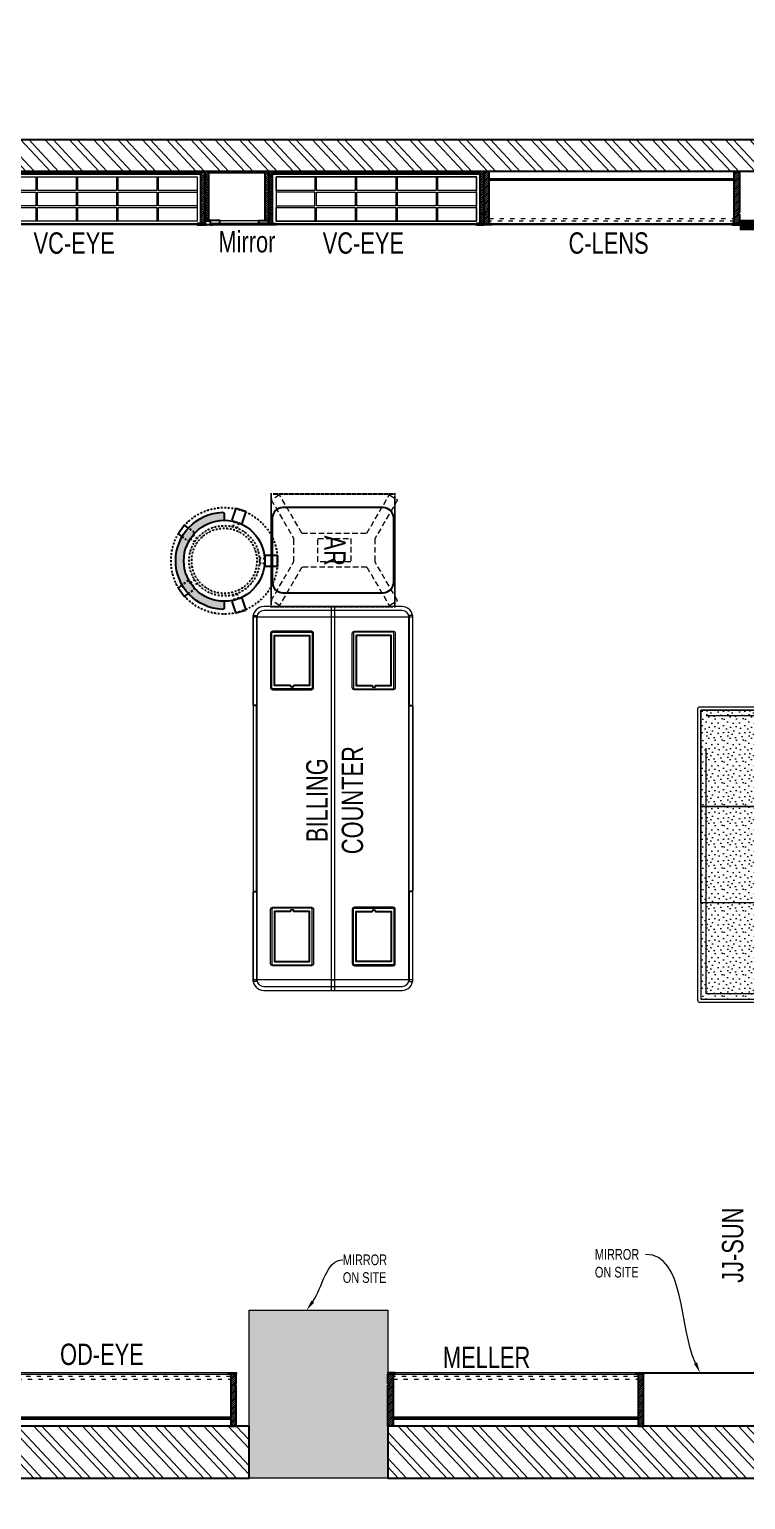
# Model space of a CAD drawing. Header units: feet. Extents: x 2862906 to 2880281, y -6061005 to -6054108.
# Drawn here: x 2871416 to 2874778, y -6061005 to -6054108 of the extents above; entities that cross this region are included whole.
import ezdxf
from ezdxf import colors
from ezdxf.entities.mleader import LeaderData, LeaderLine
from ezdxf.math import Vec2, Vec3

# ---------------------------------------------------------------- set-up
doc = ezdxf.new("R2010")
doc.units = ezdxf.units.FT
doc.header["$LTSCALE"] = 33
doc.header["$MEASUREMENT"] = 0
for name, pattern in [('ACAD_ISO03W100', [30, 12, -18]), ('DASHDOT2', [0.5, 0.25, -0.125, 0, -0.125]), ('DOT', [0.25, 0, -0.25]), ('HIDDEN2', [4.7624999999999975, 3.174999999999998, -1.587499999999999]), ('HIDDENX2', [0.75, 0.5, -0.25])]:
    doc.linetypes.add(name, pattern=pattern)
doc.layers.add('A-WALL', color=1, linetype='Continuous')
for name, color, linetype, lineweight in [('Column', 243, 'Continuous', 9), ('HATCH', 9, 'Continuous', 9), ('LENS-HATCH', 251, 'Continuous', 5), ('LENS-PARTITION', 21, 'Continuous', 25), ('LENS-TEXT', 31, 'Continuous', 5), ('LENS_DIMENSION', 193, 'Continuous', 0), ('LENS_TEXT', 31, 'Continuous', 5), ('LK-FF&E FLOOR', 1, 'Continuous', 9), ('LK-FF&E WALL', 1, 'Continuous', 9), ('LK-MIRROR', 133, 'Continuous', 13), ('LN-ELEVATION-1', 81, 'Continuous', 25), ('LN-ELEVATION-2', 103, 'Continuous', 20), ('LN-ELEVATION-3', 125, 'Continuous', 18), ('LN-ELEVATION-4', 145, 'Continuous', 13), ('LN-ELEVATION-5', 167, 'Continuous', 5), ('LN-HATCH', 251, 'Continuous', 0), ('PLANO-TXT', 252, 'Continuous', 5)]:
    doc.layers.add(name, color=color, linetype=linetype, lineweight=lineweight)
doc.styles.add('LK TXT', font='GILC____.TTF', dxfattribs={"height": 100})
doc.styles.get("Standard").update_dxf_attribs({"font": 'GILC____.TTF'})
pattern_1 = [(45, (7858054.083674966, 3504049.203216764), (-4.490128060534575, 4.490128060534575), [])]
pattern_2 = [(45, (7858558.917008298, 3503823.203216763), (-4.490128060534575, 4.490128060534575), [])]

# ---------------------------------------------------------------- blocks, each defined once
blk = doc.blocks.new('A$C26c017d8')
at = {"layer": 'Column'}
h = blk.add_hatch(color=8, dxfattribs=at)
h.dxf.hatch_style = 1
h.paths.add_polyline_path([(-16742, 6585.031148938462), (-17345, 6585.031148938462), (-17345, 6075.031148938462), (-16742, 6075.031148938462)])
h.paths.add_polyline_path([(-16742, 865.0311489384623), (-17345, 865.0311489384623), (-17345, 101.0311489384621), (-16742, 101.0311489384621)])
h.paths.add_polyline_path([(-12495, 888.0311489384623), (-11975, 888.0311489384623), (-11975, 101.0311489384621), (-12495, 101.0311489384621)])
h.paths.add_polyline_path([(-7834, 888.0311489384623), (-7183, 888.0311489384623), (-7183, 101.0311489384621), (-7834, 101.0311489384621)])
h.paths.add_polyline_path([(-1654, 1028.031148938462), (-2448, 1028.031148938462), (-2448, 101.0311489384621), (-1654, 101.0311489384621)])
at = {"layer": 'LN-HATCH'}
h = blk.add_hatch(dxfattribs=at)
h.set_pattern_fill('ANSI32', color=256, scale=222, angle=268.1105192815815)
h.set_pattern_definition([(313.1105192815815, (-3081541.567437086, 5461336.750705911), (60.77556509153959, 56.89370077437428), []), (313.1105192815815, (-3081542.861391856, 5461297.527617355), (60.77556509153959, 56.89370077437428), [])])
h.paths.add_polyline_path([(-12495, 365.0311489384622), (-16742, 365.0311489384622), (-16742, 101.0311489384621), (-12495, 101.0311489384621)], flags=17)
h.paths.add_polyline_path([(-7834, 345.0311489384621), (-11975, 345.0311489384621), (-11975, 101.0311489384621), (-7834, 101.0311489384621)], flags=17)
h.paths.add_polyline_path([(-2448, 345.0311489384621), (-7183, 345.0311489384621), (-7183, 101.0311489384621), (-2448, 101.0311489384621)], flags=17)
h.paths.add_polyline_path([(-16742, 6380.031148938463), (-244, 6380.031148938463), (-244, 6897.017452826723), (0, 6897.017452826723), (0, 0), (-244, 0), (-244, 101.0311489384621), (-1654, 101.0311489384621), (-1654, 345.0311489384621), (-244, 345.0311489384621), (-243.9999999990687, 6230.031148938462), (-16742, 6230.031148919835)])
h.paths.add_polyline_path([(-1744, 4280.0311489366), (-1894, 4280.0311489366), (-1894, 6230.0311489366), (-1744, 6230.0311489366)], flags=17)
h.paths.add_polyline_path([(-993.9999999998429, 4430.031148936481), (-243.9999999993772, 4430.031148936481), (-243.9999999993772, 4280.031148936481), (-993.9999999998429, 4280.031148936481)], flags=17)
at = {"layer": 'A-WALL'}
for points in [[(-16742, 6380.031148938463), (-244, 6380.031148938463), (-244, 6897.017452826723), (0, 6897.017452826723), (0, 0), (-244, 0), (-244, 101.0311489384621), (-1654, 101.0311489384621), (-1654, 345.0311489384621), (-244, 345.0311489384621), (-243.9999999990687, 6230.031148938462), (-16742, 6230.031148919835)], [(-7834, 345.0311489384621), (-11975, 345.0311489384621), (-11975, 101.0311489384621), (-7834, 101.0311489384621)], [(-2448, 345.0311489384621), (-7183, 345.0311489384621), (-7183, 101.0311489384621), (-2448, 101.0311489384621)]]:
    blk.add_lwpolyline(points, close=True, dxfattribs=at)
at = {"layer": 'Column'}
blk.add_lwpolyline([(-7834, 888.0311489384623), (-7183, 888.0311489384623), (-7183, 101.0311489384621), (-7834, 101.0311489384621)], close=True, dxfattribs=at)
blk = doc.blocks.new('JJ SH 1200')
at = {"layer": 'LN-HATCH', "ltscale": 0.5}
h = blk.add_hatch(dxfattribs=at)
h.set_pattern_fill('ANSI31', color=256, scale=2)
h.set_pattern_definition([(45, (4097187.330767878, 1708800.267299229), (-4.490128060534575, 4.490128060534575), [])])
h.paths.add_polyline_path([(792.0591651862488, 220), (792.0591651862488, 30), (786.0591651862486, 30), (786.0591651862486, 20), (792.0591651862488, 20), (792.0591651862488, -24), (767.0591651862488, -24), (767.0591651862488, 220)])
h.paths.add_polyline_path([(-382.9408348137513, 180), (767.0591651862488, 180), (767.0591651862488, 186), (-382.9408348137513, 186)])
h.paths.add_polyline_path([(757.0591651862486, -24), (757.0591651862486, -30), (792.0591651862488, -30), (792.0591651862488, -24)])
h.paths.add_polyline_path([(-407.9408348137512, 220), (-407.9408348137512, 30), (-401.9408348137512, 30), (-401.9408348137512, 20), (-407.9408348137512, 20), (-407.9408348137512, -24), (-382.9408348137513, -24), (-382.9408348137513, 220)])
h.paths.add_polyline_path([(-372.9408348137513, -24), (-372.9408348137513, -30), (-407.9408348137512, -30), (-407.9408348137512, -24)])
at = {"layer": 'LN-ELEVATION-1', "ltscale": 0.5}
for points in [[(-407.9408348137512, 220), (-407.9408348137512, 30), (-401.9408348137512, 30), (-401.9408348137512, 20), (-407.9408348137512, 20), (-407.9408348137512, -24), (-382.9408348137513, -24), (-382.9408348137513, 220)], [(792.0591651862488, 220), (792.0591651862488, 30), (786.0591651862486, 30), (786.0591651862486, 20), (792.0591651862488, 20), (792.0591651862488, -24), (767.0591651862488, -24), (767.0591651862488, 220)], [(-382.9408348137513, 180), (767.0591651862488, 180), (767.0591651862488, 186), (-382.9408348137513, 186)], [(-372.9408348137513, -24), (-372.9408348137513, -30), (-407.9408348137512, -30), (-407.9408348137512, -24)], [(757.0591651862486, -24), (757.0591651862486, -30), (792.0591651862488, -30), (792.0591651862488, -24)]]:
    blk.add_lwpolyline(points, close=True, dxfattribs=at)
at = {"layer": 'LN-ELEVATION-3', "ltscale": 0.5}
for p, q in [((767.0591651862488, 220), (-382.9408348137513, 220)), ((757.0591651862486, -24), (-372.9408348137513, -24)), ((-372.9408348137513, -30), (757.0591651862486, -30))]:
    blk.add_line(p, q, dxfattribs=at)
at = {"layer": 'LN-ELEVATION-4', "linetype": 'ACAD_ISO03W100', "ltscale": 0.05}
blk.add_lwpolyline([(767.0591651862488, 0), (-382.9408348137513, 0), (-382.9408348137513, -12), (767.0591651862488, -12)], close=True, dxfattribs=at)
blk = doc.blocks.new('VC HD 1200')
at = {"layer": 'LN-HATCH', "ltscale": 0.5}
h = blk.add_hatch(dxfattribs=at)
h.set_pattern_fill('ANSI31', color=256, scale=2)
h.set_pattern_definition([(45, (3760859.752907088, 1795248.935917533), (-4.490128060534575, 4.490128060534575), [])])
h.paths.add_polyline_path([(-1200, 250), (-1200, 60), (-1194, 60), (-1194, 50), (-1200, 50), (-1200, 6), (-1182, 6), (-1182, 250)])
h = blk.add_hatch(dxfattribs=at)
h.set_pattern_fill('ANSI31', color=256, scale=2)
h.set_pattern_definition(pattern_1)
h.paths.add_polyline_path([(0, 250), (0, 60), (-6, 60), (-6, 50), (0, 50), (0, 6), (-18, 6), (-18, 250)])
h = blk.add_hatch(dxfattribs=at)
h.set_pattern_fill('ANSI31', color=256, scale=2)
h.set_pattern_definition([(45, (7858047.083674965, 3504049.203216764), (-4.490128060534575, 4.490128060534575), [])])
h.paths.add_polyline_path([(-1165, 6), (-1165, 0), (-1200, 0), (-1200, 6)])
h = blk.add_hatch(dxfattribs=at)
h.set_pattern_fill('ANSI31', color=256, scale=2)
h.set_pattern_definition(pattern_1)
h.paths.add_polyline_path([(-28, 6), (-28, 0), (0, 0), (0, 6)])
at = {"layer": 'LN-ELEVATION-1', "ltscale": 0.5}
for points in [[(-1200, 250), (-1200, 60), (-1194, 60), (-1194, 50), (-1200, 50), (-1200, 6), (-1182, 6), (-1182, 250)], [(-18, 238), (-1182, 238), (-1182, 244), (-18, 244)], [(0, 250), (0, 60), (-6, 60), (-6, 50), (0, 50), (0, 6), (-18, 6), (-18, 250)], [(-1165, 6), (-1165, 0), (-1200, 0), (-1200, 6)], [(-35, 6), (-35, 0), (0, 0), (0, 6)]]:
    blk.add_lwpolyline(points, close=True, dxfattribs=at)
at = {"layer": 'LN-ELEVATION-3', "ltscale": 0.5}
for p, q in [((-1182, 250), (-18, 250)), ((-1165, 6), (-35, 6)), ((-35, 0), (-1165, 0))]:
    blk.add_line(p, q, dxfattribs=at)
for points in [[(-1165.000000000465, 226), (-35, 226), (-35, 18), (-1165.000000000465, 18)], [(-1165.000000000465, 226), (-983.3333333334886, 226), (-983.3333333334886, 162), (-1165.000000000465, 162)], [(-975.3333333334886, 226), (-793.6666666665112, 226), (-793.6666666665112, 162), (-975.3333333334886, 162)], [(-785.6666666665112, 226), (-603.9999999995342, 226), (-603.9999999995342, 162), (-785.6666666665112, 162)], [(-595.9999999995342, 226), (-414.3333333325572, 226), (-414.3333333325572, 162), (-595.9999999995342, 162)], [(-406.3333333325572, 226), (-224.6666666655801, 226), (-224.6666666655801, 162), (-406.3333333325572, 162)], [(-216.6666666655801, 226), (-34.99999999860302, 226), (-34.99999999860302, 162), (-216.6666666655801, 162)], [(-1165.000000000465, 90), (-983.3333333334886, 90), (-983.3333333334886, 154), (-1165.000000000465, 154)], [(-975.3333333334886, 154), (-793.6666666665112, 154), (-793.6666666665112, 90), (-975.3333333334886, 90)], [(-785.6666666665112, 154), (-603.9999999995342, 154), (-603.9999999995342, 90), (-785.6666666665112, 90)], [(-595.9999999995342, 154), (-414.3333333325572, 154), (-414.3333333325572, 90), (-595.9999999995342, 90)], [(-406.3333333325572, 154), (-224.6666666655801, 154), (-224.6666666655801, 90), (-406.3333333325572, 90)], [(-216.6666666655801, 154), (-34.99999999860302, 154), (-34.99999999860302, 90), (-216.6666666655801, 90)], [(-1165.000000000465, 82), (-983.3333333334886, 82), (-983.3333333334886, 18), (-1165.000000000465, 18)], [(-975.3333333334886, 82), (-793.6666666665112, 82), (-793.6666666665112, 18), (-975.3333333334886, 18)], [(-785.6666666665112, 82), (-603.9999999995342, 82), (-603.9999999995342, 18), (-785.6666666665112, 18)], [(-595.9999999995342, 82), (-414.3333333325572, 82), (-414.3333333325572, 18), (-595.9999999995342, 18)], [(-406.3333333325572, 82), (-224.6666666655801, 82), (-224.6666666655801, 18), (-406.3333333325572, 18)], [(-216.6666666655801, 82), (-34.99999999860302, 82), (-34.99999999860302, 18), (-216.6666666655801, 18)]]:
    blk.add_lwpolyline(points, close=True, dxfattribs=at)
blk = doc.blocks.new('I-PAD Frame')
at = {"color": 3, "linetype": 'Continuous'}
blk.add_lwpolyline([(357868.7410323084, -232321.1361381283), (358122.7410323085, -232321.1361381283, 0.4142135623713902), (358132.7410323086, -232311.1361381283), (358132.7410323086, -232129.1361381283, 0.4142135623713902), (358122.7410323085, -232119.1361381283), (357868.7410323084, -232119.1361381283, 0.4142135623713902), (357858.7410323085, -232129.1361381283), (357858.7410323085, -232311.1361381283, 0.4142135623713902)], format="xyb", close=True, dxfattribs=at)
at = {"color": 3, "linetype": 'Continuous', "lineweight": 25}
blk.add_lwpolyline([(358113.2410323085, -232229.6755301424), (358113.2410323085, -232302.1361381283), (357878.2410323086, -232302.1361381283), (357878.2410323086, -232138.1361381283), (358113.2410323085, -232138.1361381283), (358113.2410323085, -232210.5967461141, 0.3275382217372251), (358114.6410323081, -232212.5046245168, -0.733799385757267), (358114.6410323086, -232227.7676517396, 0.3275382217372252)], format="xyb", close=True, dxfattribs=at)
blk = doc.blocks.new('Billing Counter 1800')
at = {"color": 5, "linetype": 'HIDDENX2', "ltscale": 0.025}
for p, q in [((-849.9999978118577, -374.9978339364752), (-850.0000002956948, 375)), ((849.9999976539983, -374.9978339364752), (850.0000001378356, 375))]:
    blk.add_line(p, q, dxfattribs=at)
at = {"color": 0, "linetype": 'Continuous'}
for p, q in [((850, 375), (-850, 375)), ((900, -325), (900, 325)), ((-850, -375), (850, -375))]:
    blk.add_line(p, q, dxfattribs=at)
at = {"color": 2, "linetype": 'Continuous'}
blk.add_line((849, -375), (849.9999976539983, -374.9978339364752), dxfattribs=at)
at = {"color": 2, "linetype": 'HIDDENX2', "ltscale": 0.025}
for points in [[(-857.9999984272289, 375), (-437.4115580061916, 375), (-437.4115580851212, 358), (-857.9999985061586, 358)], [(435.3333326776046, 375), (-435.2551077436656, 375), (-435.2551076647359, 358), (435.3333327565342, 358)], [(437.3333327565342, 375), (857.9217731775715, 375), (857.9217730986419, 358), (437.3333326776046, 358)], [(-857.9999984272289, -375), (-437.4115580061916, -375), (-437.4115580851212, -358), (-857.9999985061586, -358)], [(435.3333326776046, -375), (-435.2551077436656, -375), (-435.2551076647359, -358), (435.3333327563014, -358)], [(437.3333327563013, -375), (857.9217731775715, -375), (857.9217730986419, -358), (437.3333326776046, -358)]]:
    blk.add_lwpolyline(points, close=True, dxfattribs=at)
at = {"color": 5, "linetype": 'Continuous'}
for points in [[(-780.9166655030566, 97.25000000000001), (-513.9166655030567, 97.25000000000001), (-513.9166655030567, 286.25), (-780.9166655030566, 286.25)], [(780.9166655030566, 97.25000000000001), (513.9166655030567, 97.25000000000001), (513.9166655030567, 286.25), (780.9166655030566, 286.25)], [(-780.9166655030566, -97.25000000000001), (-513.9166655030567, -97.25000000000001), (-513.9166655030567, -286.25), (-780.9166655030566, -286.25)], [(780.9166655030566, -97.25000000000001), (513.9166655030567, -97.25000000000001), (513.9166655030567, -286.25), (780.9166655030566, -286.25)]]:
    blk.add_lwpolyline(points, close=True, dxfattribs=at)
at = {"color": 5, "linetype": 'HIDDENX2', "ltscale": 0.025}
blk.add_lwpolyline([(850, 8.5), (-850, 8.5), (-850, -8.5), (850, -8.5)], close=True, dxfattribs=at)
at = {"color": 0, "linetype": 'Continuous'}
for centre, radius, start, end in [((-850, 325), 50.0000000000291, 90, 180), ((849.999999999767, 325), 50.00000000005822, 0, 90), ((849.999999999767, -325), 50.0000000000291, 270, 0)]:
    blk.add_arc(centre, radius, start, end, dxfattribs=at)
at = {"layer": 'LN-ELEVATION-2'}
blk.add_line((-900, 325), (-900, -325), dxfattribs=at)
for points in [[(850, 375), (-850, 375, 0.4142135623725836), (-900, 325), (-900, -325, 0.4142135623725836), (-850, -375), (850, -375, 0.4142135623725837), (900, -325), (900, 325, 0.4142135623725836)], [(850, 357), (-850, 357, 0.4142135623730951), (-882, 325), (-882, -325, 0.4142135623730951), (-850, -357), (850, -357, 0.4142135623730951), (882, -325), (882, 325, 0.4142135623730951)]]:
    blk.add_lwpolyline(points, format="xyb", close=True, dxfattribs=at)
blk.add_lwpolyline([(-900, -8.5), (900, -8.5), (900, 8.5), (-900, 8.5)], close=True, dxfattribs=at)
blk.add_arc((-850, -325), 50.00000000005822, 180, 270, dxfattribs=at)
at = {"color": 2, "linetype": 'Continuous', "xscale": -1, "rotation": 180}
blk.add_blockref('I-PAD Frame', (-358643.1576978308, -232028.3861380983), dxfattribs=at)
at = {"color": 2, "linetype": 'Continuous', "rotation": 180}
blk.add_blockref('I-PAD Frame', (358643.1576977922, -232028.3861381579), dxfattribs=at)
at = {"color": 2, "linetype": 'Continuous'}
blk.add_blockref('I-PAD Frame', (-358643.1576978113, 232028.3861381281), dxfattribs=at)
at = {"color": 2, "linetype": 'Continuous', "xscale": -1}
blk.add_blockref('I-PAD Frame', (358643.1576978117, 232028.3861381281), dxfattribs=at)
at = {"layer": 'LENS-TEXT', "color": 0, "linetype": 'Continuous', "ltscale": 3, "insert": (-7.865375894587486, -8.871815700083971), "char_height": 100, "attachment_point": 5, "style": 'LK TXT'}
blk.add_mtext_dynamic_manual_height_columns('BILLING COUNTER', width=353.0555573365615, gutter_width=0.5, heights=[0], dxfattribs=at)
blk = doc.blocks.new('3 seater Bench 1385')
at = {"layer": 'LENS-HATCH', "lineweight": 0}
h = blk.add_hatch(dxfattribs=at)
h.set_pattern_fill('STIP1', color=177, scale=100, angle=269.9999999999999, pattern_type=2)
h.set_pattern_definition([(270, (6617025.245374651, -170439.1063060568), (100, -1.516e-13), [0, -100]), (270, (6617009.245374652, -170451.1063060568), (100, -1.516e-13), [0, -100]), (270, (6616985.245374652, -170446.1063060568), (100, -1.516e-13), [0, -100]), (270, (6616962.245374652, -170481.1063060568), (100, -1.516e-13), [0, -100]), (270, (6616998.245374652, -170478.1063060568), (100, -1.516e-13), [0, -100]), (270, (6617022.245374652, -170505.1063060568), (100, -1.516e-13), [0, -100]), (270, (6617029.245374651, -170470.1063060568), (100, -1.516e-13), [0, -100]), (270, (6616988.245374651, -170512.1063060568), (100, -1.516e-13), [0, -100]), (270, (6616956.245374652, -170507.1063060568), (100, -1.516e-13), [0, -100]), (270, (6616941.245374651, -170433.1063060568), (100, -1.516e-13), [0, -100]), (270, (6616961.245374652, -170451.1063060568), (100, -1.516e-13), [0, -100]), (270, (6616942.245374652, -170465.1063060568), (100, -1.516e-13), [0, -100]), (270, (6617006.245374652, -170526.1063060568), (100, -1.516e-13), [0, -100]), (270, (6616981.245374652, -170494.1063060568), (100, -1.516e-13), [0, -100]), (270, (6617014.245374652, -170486.1063060568), (100, -1.516e-13), [0, -100]), (270, (6617005.245374651, -170503.1063060568), (100, -1.516e-13), [0, -100]), (270, (6616978.245374651, -170467.1063060568), (100, -1.516e-13), [0, -100]), (270, (6617032.245374652, -170495.1063060568), (100, -1.516e-13), [0, -100]), (270, (6616973.245374651, -170526.1063060568), (100, -1.516e-13), [0, -100]), (270, (6616943.245374651, -170523.1063060568), (100, -1.516e-13), [0, -100])])
h.paths.add_polyline_path([(677.5000000004657, 227.5), (225.8333333334885, 227.5), (225.8333333334885, -227.5), (677.5000000004657, -227.5)])
h.paths.add_polyline_path([(-225.8333333334885, 227.5), (225.8333333334885, 227.5), (225.8333333334885, -227.5), (-225.8333333334885, -227.5)])
h.paths.add_polyline_path([(-677.5000000004657, 227.5), (-225.8333333334885, 227.5), (-225.8333333334885, -227.5), (-677.5000000004657, -227.5)])
at = {"layer": 'LN-ELEVATION-2', "ltscale": 0.5}
for points in [[(-677.5000000004657, 227.5), (-225.8333333334885, 227.5), (-225.8333333334885, -227.5), (-677.5000000004657, -227.5)], [(-225.8333333334885, 227.5), (225.8333333334885, 227.5), (225.8333333334885, -227.5), (-225.8333333334885, -227.5)], [(677.5000000004657, 227.5), (225.8333333334885, 227.5), (225.8333333334885, -227.5), (677.5000000004657, -227.5)]]:
    blk.add_lwpolyline(points, close=True, dxfattribs=at)
at = {"layer": 'LN-ELEVATION-5', "ltscale": 0.5}
blk.add_lwpolyline([(682.4999999995343, 242.5), (-682.5000000004655, 242.5, 0.4142135623730951), (-692.5000000004655, 232.5), (-692.5000000004655, -232.5, 0.4142135623730951), (-682.5000000004655, -242.5), (682.4999999995343, -242.5, 0.4142135623730951), (692.4999999995343, -232.5), (692.4999999995343, 232.5, 0.4142135623730951)], format="xyb", close=True, dxfattribs=at)
blk.add_lwpolyline([(677.4999999995343, 227.5), (-677.5000000004657, 227.5), (-677.5000000004657, -227.5), (677.4999999995343, -227.5)], close=True, dxfattribs=at)
at = {"layer": 'LN-ELEVATION-5', "linetype": 'HIDDEN2', "ltscale": 11}
blk.add_lwpolyline([(-652.5000000004657, 202.5), (652.5000000004657, 202.5), (652.5000000004657, -202.5), (-652.5000000004657, -202.5)], close=True, dxfattribs=at)
blk = doc.blocks.new('MIRROR')
at = {"layer": 'LN-HATCH', "ltscale": 0.5}
h = blk.add_hatch(dxfattribs=at)
h.set_pattern_fill('ANSI31', color=256, scale=2)
h.set_pattern_definition([(45, (4060433.741624544, 1708720.786904081), (-4.490128060534575, 4.490128060534575), [])])
h.paths.add_polyline_path([(212.944788963403, 101.3407590774622), (230.944788963403, 101.3407590774622), (230.944788963403, -127.6592409225377), (212.944788963403, -127.6592409225377)])
h.paths.add_polyline_path([(230.944788963403, 95.34075907746227), (494.9447889634027, 95.34075907746227), (494.9447889634027, 101.3407590774622), (230.944788963403, 101.3407590774622)])
h.paths.add_polyline_path([(512.9447889634027, 101.3407590774622), (494.9447889634027, 101.3407590774622), (494.9447889634027, -127.6592409225377), (512.9447889634027, -127.6592409225377)])
at = {"layer": 'Defpoints'}
blk.add_lwpolyline([(512.9447889634027, 101.3407590774622), (212.944788963403, 101.3407590774622), (212.944788963403, -148.6592409225377), (512.9447889634027, -148.6592409225377)], close=True, dxfattribs=at)
at = {"layer": 'LN-ELEVATION-1'}
for points in [[(212.944788963403, 101.3407590774622), (230.944788963403, 101.3407590774622), (230.944788963403, -127.6592409225377), (212.944788963403, -127.6592409225377)], [(230.944788963403, 95.34075907746227), (494.9447889634027, 95.34075907746227), (494.9447889634027, 101.3407590774622), (230.944788963403, 101.3407590774622)], [(512.9447889634027, 101.3407590774622), (494.9447889634027, 101.3407590774622), (494.9447889634027, -127.6592409225377), (512.9447889634027, -127.6592409225377)], [(259.944788963403, -141.6592409225377), (259.944788963403, -127.6592409225377), (214.944788963403, -127.6592409225377), (214.944788963403, -148.6592409225377), (223.944788963403, -148.6592409225377), (223.944788963403, -147.1592409225377), (216.444788963403, -147.1592409225377), (216.444788963403, -141.6592409225377)], [(442.944788963403, -141.6592409225377), (442.944788963403, -127.6592409225377), (487.9447889634028, -127.6592409225377), (487.9447889634028, -148.6592409225377), (478.9447889634026, -148.6592409225377), (478.9447889634026, -147.1592409225377), (486.4447889634027, -147.1592409225377), (486.4447889634027, -141.6592409225377)], [(504.944788963403, -148.6592409225377), (504.944788963403, -147.1592409225377), (509.444788963403, -147.1592409225377), (509.444788963403, -129.1592409225377), (487.9447889634028, -129.1592409225377), (487.9447889634028, -127.6592409225377), (510.9447889634028, -127.6592409225377), (510.9447889634028, -148.6592409225377)]]:
    blk.add_lwpolyline(points, close=True, dxfattribs=at)
at = {"layer": 'LN-ELEVATION-2'}
blk.add_lwpolyline([(259.944788963403, -141.6592409225377), (442.944788963403, -141.6592409225377), (442.944788963403, -127.6592409225377), (259.944788963403, -127.6592409225377)], close=True, dxfattribs=at)
at = {"layer": 'LN-ELEVATION-2', "color": 4, "lineweight": 0}
blk.add_lwpolyline([(216.444788963403, -141.6592409225377), (486.4447889634027, -141.6592409225377), (486.4447889634027, -147.1592409225377), (216.444788963403, -147.1592409225377)], close=True, dxfattribs=at)
at = {"layer": 'LN-ELEVATION-4', "ltscale": 0.5}
blk.add_line((478.9447889634026, -148.6592409225377), (223.944788963403, -148.6592409225377), dxfattribs=at)
blk = doc.blocks.new('VC HD 1010')
at = {"layer": 'LN-HATCH', "ltscale": 0.5}
h = blk.add_hatch(dxfattribs=at)
h.set_pattern_fill('ANSI31', color=256, scale=2)
h.set_pattern_definition([(45, (3761554.586240421, 1795022.935917533), (-4.490128060534575, 4.490128060534575), [])])
h.paths.add_polyline_path([(-505.166666666977, 24), (-505.166666666977, -166), (-499.1666666669771, -166), (-499.1666666669771, -176), (-505.166666666977, -176), (-505.166666666977, -220), (-487.1666666669772, -220), (-487.1666666669772, 24)])
h = blk.add_hatch(dxfattribs=at)
h.set_pattern_fill('ANSI31', color=256, scale=2)
h.set_pattern_definition(pattern_2)
h.paths.add_polyline_path([(504.8333333330228, 24), (504.8333333330228, -166), (498.8333333330228, -166), (498.8333333330228, -176), (504.8333333330228, -176), (504.8333333330228, -220), (486.8333333330228, -220), (486.8333333330228, 24)])
h = blk.add_hatch(dxfattribs=at)
h.set_pattern_fill('ANSI31', color=256, scale=2)
h.set_pattern_definition([(45, (7858741.917008297, 3503823.203216763), (-4.490128060534575, 4.490128060534575), [])])
h.paths.add_polyline_path([(-470.1666666669772, -220), (-470.1666666669772, -226), (-505.166666666977, -226), (-505.166666666977, -220)])
h = blk.add_hatch(dxfattribs=at)
h.set_pattern_fill('ANSI31', color=256, scale=2)
h.set_pattern_definition(pattern_2)
h.paths.add_polyline_path([(476.8333333330228, -220), (476.8333333330228, -226), (511.8333333330228, -226), (511.8333333330228, -220)])
at = {"layer": 'LN-ELEVATION-1', "ltscale": 0.5}
for points in [[(-505.166666666977, 24), (-505.166666666977, -166), (-499.1666666669771, -166), (-499.1666666669771, -176), (-505.166666666977, -176), (-505.166666666977, -220), (-487.1666666669772, -220), (-487.1666666669772, 24)], [(486.8333333330228, 12), (-487.1666666669772, 12), (-487.1666666669772, 18), (486.8333333330228, 18)], [(504.8333333330228, 24), (504.8333333330228, -166), (498.8333333330228, -166), (498.8333333330228, -176), (504.8333333330228, -176), (504.8333333330228, -220), (486.8333333330228, -220), (486.8333333330228, 24)], [(-470.1666666669772, -220), (-470.1666666669772, -226), (-505.166666666977, -226), (-505.166666666977, -220)], [(469.8333333330228, -220), (469.8333333330228, -226), (504.8333333330228, -226), (504.8333333330228, -220)]]:
    blk.add_lwpolyline(points, close=True, dxfattribs=at)
at = {"layer": 'LN-ELEVATION-2', "ltscale": 0.5}
blk.add_lwpolyline([(470.1666666674428, 0), (-470.1666666674428, 0), (-470.1666666674428, -208), (470.1666666674428, -208)], close=True, dxfattribs=at)
at = {"layer": 'LN-ELEVATION-3', "ltscale": 0.5}
for p, q in [((-487.1666666669772, 24), (486.8333333330228, 24)), ((-470.1666666669772, -220), (469.8333333330228, -220)), ((469.8333333330228, -226), (-470.1666666669772, -226))]:
    blk.add_line(p, q, dxfattribs=at)
for points in [[(-470.1666666674428, 0), (-288.5000000004657, 0), (-288.5000000004657, -64), (-470.1666666674428, -64)], [(-280.5000000004657, 0), (-98.83333333348855, 0), (-98.83333333348855, -64), (-280.5000000004657, -64)], [(-90.83333333348855, 0), (90.83333333348855, 0), (90.83333333348855, -64), (-90.83333333348855, -64)], [(98.83333333348855, 0), (280.5000000004657, 0), (280.5000000004657, -64), (98.83333333348855, -64)], [(288.5000000004657, 0), (470.1666666674428, 0), (470.1666666674428, -64), (288.5000000004657, -64)], [(-470.1666666674428, -136), (-288.5000000004657, -136), (-288.5000000004657, -72), (-470.1666666674428, -72)], [(-280.5000000004657, -72), (-98.83333333348855, -72), (-98.83333333348855, -136), (-280.5000000004657, -136)], [(-90.83333333348855, -72), (90.83333333348855, -72), (90.83333333348855, -136), (-90.83333333348855, -136)], [(98.83333333348855, -72), (280.5000000004657, -72), (280.5000000004657, -136), (98.83333333348855, -136)], [(288.5000000004657, -72), (470.1666666674428, -72), (470.1666666674428, -136), (288.5000000004657, -136)], [(-470.1666666674428, -144), (-288.5000000004657, -144), (-288.5000000004657, -208), (-470.1666666674428, -208)], [(-280.5000000004657, -144), (-98.83333333348855, -144), (-98.83333333348855, -208), (-280.5000000004657, -208)], [(-90.83333333348855, -144), (90.83333333348855, -144), (90.83333333348855, -208), (-90.83333333348855, -208)], [(98.83333333348855, -144), (280.5000000004657, -144), (280.5000000004657, -208), (98.83333333348855, -208)], [(288.5000000004657, -144), (470.1666666674428, -144), (470.1666666674428, -208), (288.5000000004657, -208)]]:
    blk.add_lwpolyline(points, close=True, dxfattribs=at)
blk = doc.blocks.new('AR')
at = {"layer": 'LN-ELEVATION-2', "linetype": 'DOT', "lineweight": 25}
blk.add_lwpolyline([(0, 13.41378593863919), (530, 13.41378593863919), (530, 593.4137859386392), (0, 593.4137859386392)], close=True, dxfattribs=at)
at = {"layer": 'LN-ELEVATION-2', "lineweight": 25}
blk.add_lwpolyline([(465, 68.22063546301797), (465, 538.2206354630179, 0.4142135623730951), (415, 588.2206354630177), (115, 588.2206354630177, 0.4142135623730951), (65, 538.2206354630179), (65, 68.22063546301797, 0.4142135623730951), (115, 18.22063546301797), (415, 18.22063546301797, 0.4142135623730951)], format="xyb", close=True, dxfattribs=at)
at = {"layer": 'LN-ELEVATION-4', "linetype": 'HIDDEN2', "ltscale": 0.25}
for points in [[(185.8456009030342, 448.8780772723258), (5.888936847448348, 554.0078910568263), (28.48512306064368, 593.350836840691), (211.0874861851335, 486.6754184374586)], [(344.154399111867, 448.8780772762837), (524.1110631600021, 554.0078910947777), (501.5148769393563, 593.3508368753828), (318.9125138223171, 486.6754184374586)], [(211.0874861851335, 486.6754184376913), (318.9125138223171, 486.6754184376913)], [(185.8456009030342, 144.472759603057), (185.8456009030342, 448.8780772723258)], [(344.154399111867, 448.8780772762837), (344.154399111867, 144.4727595990989)], [(185.8456009030342, 144.472759603057), (5.888936847448348, 39.34294581855647), (28.48512306064368, 3.46917659e-08), (211.0874861851335, 106.6754184379242)], [(344.154399111867, 144.4727595990989), (524.1110631600021, 39.34294578060508), (501.5148769393563, 0), (318.9125138223171, 106.6754184379242)], [(318.9125138223171, 106.6754184376914), (211.0874861851335, 106.6754184376914)]]:
    blk.add_lwpolyline(points, dxfattribs=at)
blk.add_lwpolyline([(210.8456009030342, 373.9866790841333), (319.154399111867, 373.9866790841333), (319.154399111867, 219.3641577917151), (210.8456009030342, 219.3641577917151)], close=True, dxfattribs=at)
blk = doc.blocks.new('DR STOOL')
at = {"layer": 'HATCH'}
h = blk.add_hatch(dxfattribs=at)
h.set_pattern_fill('ANSI36', color=250, angle=-90.00000000000001)
h.set_pattern_definition([(315, (-227.8099174643867, 917.3997257252777), (6.173926083235043, -1.683798022700468), [7.9375, -1.587499999999999, 0, -1.587499999999999])])
edge = h.paths.add_edge_path()
edge.add_line((-190.0000000041909, 4.511094e-10), (-218.6899174675346, 4.511094e-10))
edge.add_arc((-218.6899174670689, 9.120000000388245), 9.119999999940092, 177.6119845363388, 269.9999999996136, ccw=False)
edge.add_arc((-1.8626451e-09, 3.565219e-10), 228.000000002257, 2.3880154632688004, 177.6119845367313, ccw=False)
edge.add_arc((218.6899174633436, 9.120000000497384), 9.120000000051716, -90.00000000034493, 2.3880154629299, ccw=False)
edge.add_line((218.6899174633436, 4.511094e-10), (190, 4.511094e-10))
edge.add_arc((-1.8626451e-09, 4.511094e-10), 190.000000001979, -1.27e-14, 180)
at = {"layer": 'LN-ELEVATION-1', "color": 1, "ltscale": 100}
for p, q in [((-128.6221585394814, 215.4841044476634), (-165.2704676063731, 189.0243927398114)), ((-124.7228340068832, 214.8545704018979), (-128.6221585394814, 215.4841044476634)), ((-112.6981821293011, 198.1996966340157), (-124.7228340068832, 214.8545704018979)), ((124.7553772013634, 214.9803744515593), (112.5488144652918, 198.2845540212292)), ((128.7014972954057, 215.5933048763618), (124.7553772013634, 214.9803744515593)), ((128.7014972954057, 215.5933048763618), (124.7553772013634, 214.9803744515593)), ((165.1911288509145, 188.915192311113), (128.7014972954057, 215.5933048763618)), ((165.1911288509145, 188.915192311113), (128.7014972954057, 215.5933048763618)), ((-165.2704676063731, 189.0243927398114), (-165.9069543029182, 185.0820035930228)), ((-165.9069543029182, 185.0820035930228), (-153.8003208162263, 168.3135803133482)), ((153.6734594982117, 168.4294150282658), (165.7973639420234, 185.0121775862135)), ((165.7973639420234, 185.0121775862135), (165.1911288509145, 188.915192311113)), ((165.7973639420234, 185.0121775862135), (165.1911288509145, 188.915192311113)), ((-242.9550312487409, -52.24013893969095), (-244.7482102331705, -55.75945052818861)), ((-244.7482102331705, -55.75945052818861), (-230.7800458371639, -98.74904560100549)), ((-191.2928382232785, -35.45407700946089), (-242.9550312487409, -52.24013893969095)), ((-187.9259491492994, -37.1695928365807), (-191.2928382232785, -35.45407700946089)), ((-184.1424400564283, -48.81403796559607), (-187.9259491492994, -37.1695928365807)), ((-173.8639617776498, -80.4479453730819), (-177.8421125086024, -68.2044548037811)), ((177.6922140880488, -68.56540505095472), (173.8739495249465, -80.1985000452405)), ((188.0651108901948, -36.96233201187715), (184.0504167033359, -49.19388854173303)), ((191.3981811110861, -35.27656588272658), (188.0651108901948, -36.96233201187715)), ((243.0100176925771, -52.21682526778022), (191.3981811110861, -35.27656588272658)), ((230.715890809428, -98.7280946081737), (244.8123673382215, -55.78040257930116)), ((244.8123673382215, -55.78040257930116), (243.0100176925771, -52.21682526778022)), ((-230.7800458371639, -98.74904560100549), (-227.2218665438704, -100.5620286722478)), ((-227.2218665438704, -100.5620286722478), (-175.5596735184081, -83.7759667420105)), ((-175.5596735184081, -83.7759667420105), (-173.8639617776498, -80.4479453730819)), ((173.8739495249465, -80.1985000452405), (175.5794035866856, -83.5704969359358)), ((175.5794035866856, -83.5704969359358), (227.1912401677109, -100.5107563209894)), ((227.1912401677109, -100.5107563209894), (230.715890809428, -98.7280946081737)), ((-22.72193054761737, -190.2142363802995), (-25.39390889601782, -192.886214728569)), ((-25.39390889601782, -192.886214728569), (-25.39390889601782, -247.2070584567482)), ((-10.47823652112856, -190.2142363802995), (-22.72193054761737, -190.2142363802995)), ((22.78362171910703, -190.2142363802995), (9.910054048988968, -190.2142363802995)), ((25.42475448176265, -192.8553691428751), (22.78362171910703, -190.2142363802995)), ((25.42475448176265, -247.1762128710543), (25.42475448176265, -192.8553691428751)), ((-25.39390889601782, -247.2070584567482), (-22.60096735274419, -250)), ((-22.60096735274419, -250), (22.60096735274419, -250)), ((22.60096735274419, -250), (25.42475448176265, -247.1762128710543))]:
    blk.add_line(p, q, dxfattribs=at)
at = {"layer": 'LN-ELEVATION-1', "linetype": 'DASHDOT2'}
for p, q in [((-153.8003208162263, 168.3135803133482), (-134.1093360339291, 141.0403694751003)), ((-134.1093360339291, 141.0403694751003), (-130.4219571123831, 140.4450534014686)), ((-130.4219571123831, 140.4450534014686), (-119.9844727469608, 147.9808124662595)), ((-119.9844727469608, 147.9808124662595), (-105.3687285655178, 126.9741353208374)), ((-92.92521573789418, 170.8129362839827), (-112.6981821293011, 198.1996966340157)), ((-103.4542870586738, 159.9154408004979), (-93.52748446213081, 167.0824927485227)), ((-88.15393704269081, 139.4771787207864), (-103.4542870586738, 159.9154408004979)), ((-93.52748446213081, 167.0824927485227), (-92.92521573789418, 170.8129362839827)), ((103.6608748426661, 159.8406005539291), (88.19885099539533, 139.4487815762331)), ((112.5488144652918, 198.2845540212292), (92.69529851106927, 171.1294289919315)), ((92.69529851106927, 171.1294289919315), (93.26858203159645, 167.4385604566923)), ((93.26858203159645, 167.4385604566923), (103.6608748426661, 159.8406005539291)), ((105.4096150295809, 126.94019481352), (120.1194891873747, 147.8074627162714)), ((120.1194891873747, 147.8074627162714), (130.0033113472163, 140.5812532722048)), ((130.0033113472163, 140.5812532722048), (133.7372852512635, 141.1612321265929)), ((133.7372852512635, 141.1612321265929), (153.6734594982117, 168.4294150282658)), ((-159.954806596972, -40.49024384317454), (-184.1424400564283, -48.81403796559607)), ((-177.8421125086024, -68.2044548037811), (-153.4148110738024, -60.73628028803068)), ((153.3006618716754, -61.02382378749462), (177.6922140880488, -68.56540505095472)), ((184.0504167033359, -49.19388854173303), (159.8786162491887, -40.79004861696012)), ((-10.92024635523557, -164.6382343793375), (-10.47823652112856, -190.2142363802995)), ((9.910054048988968, -190.2142363802995), (10.35584833659231, -164.674698740353))]:
    blk.add_line(p, q, dxfattribs=at)
at = {"layer": 'LN-ELEVATION-1', "color": 1, "ltscale": 100}
blk.add_lwpolyline([(-190.0000000023283, 0), (-218.6899174656719, 0, -0.4264743413925903), (-227.8019973598421, 9.5, -0.959166304662544), (227.8019973593764, 9.5, -0.4264743413925903), (218.6899174647406, 0), (190.0000000013969, 0)], format="xyb", dxfattribs=at)
at = {"layer": 'LN-ELEVATION-1', "linetype": 'DASHDOT2'}
for radius in [250, 165, 153]:
    blk.add_circle((0, 0), radius, dxfattribs=at)
at = {"layer": 'LN-ELEVATION-1', "color": 1, "ltscale": 100}
blk.add_circle((0, 0), 190, dxfattribs=at)
blk = doc.blocks.new('CLENS 1200')
at = {"layer": 'LN-HATCH', "ltscale": 0.5}
h = blk.add_hatch(dxfattribs=at)
h.set_pattern_fill('ANSI31', color=256, scale=2)
h.set_pattern_definition([(45, (4092853.449332266, 1690921.991762591), (-4.490128060534575, 4.490128060534575), [])])
h.paths.add_polyline_path([(0, 250), (0, 60), (6, 60), (6, 50), (0, 50), (0, 6), (25, 6), (25, 250)])
h.paths.add_polyline_path([(1175, 210), (25, 210), (25, 216), (1175, 216)])
h.paths.add_polyline_path([(35, 6), (35, 0), (0, 0), (0, 6)])
h.paths.add_polyline_path([(1200, 250), (1200, 60), (1194, 60), (1194, 50), (1200, 50), (1200, 6), (1175, 6), (1175, 250)])
h.paths.add_polyline_path([(1165, 6), (1165, 0), (1200, 0), (1200, 6)])
at = {"layer": 'LN-ELEVATION-1', "ltscale": 0.5}
for points in [[(0, 250), (0, 60), (6, 60), (6, 50), (0, 50), (0, 6), (25, 6), (25, 250)], [(1175, 210), (25, 210), (25, 216), (1175, 216)], [(1200, 250), (1200, 60), (1194, 60), (1194, 50), (1200, 50), (1200, 6), (1175, 6), (1175, 250)], [(35, 6), (35, 0), (0, 0), (0, 6)], [(1165, 6), (1165, 0), (1200, 0), (1200, 6)]]:
    blk.add_lwpolyline(points, close=True, dxfattribs=at)
at = {"layer": 'LN-ELEVATION-3', "ltscale": 0.5}
for p, q in [((25, 250), (1175, 250)), ((35, 6), (1165, 6)), ((1165, 0), (35, 0))]:
    blk.add_line(p, q, dxfattribs=at)
at = {"layer": 'LN-ELEVATION-4', "linetype": 'ACAD_ISO03W100', "ltscale": 0.05}
blk.add_lwpolyline([(25, 30), (1175, 30), (1175, 18), (25, 18)], close=True, dxfattribs=at)

msp = doc.modelspace()

# ---------------------------------------------------------------- linework, layer by layer
at = {"layer": 'LENS-PARTITION'}
msp.add_lwpolyline([(2874298.223140225, -6060409.751165702), (2875037.223140225, -6060409.751165702), (2875037.223140225, -6060659.751165701), (2874298.223140225, -6060659.751165701)], close=True, dxfattribs=at)
at = {"layer": 'LK-MIRROR', "linetype": 'ACAD_ISO03W100', "ltscale": 0.05, "const_width": 50}
msp.add_lwpolyline([(2875037.223140224, -6055024.751165716), (2874749.22314022, -6055024.751165717)], dxfattribs=at)

# ---------------------------------------------------------------- block references
at = {"layer": 'LENS_DIMENSION'}
msp.add_blockref('A$C26c017d8', (2880281.223140226, -6061004.78231464), dxfattribs=at)
at = {"layer": 'LK-FF&E FLOOR'}
for name, p, rotation in [('AR', (2873144.136926164, -6056815.751165706), 89.99999999999999), ('DR STOOL', (2872330.873422539, -6056600.751165707), 89.99999999999999), ('Billing Counter 1800', (2872840.723140225, -6057715.751165707), 90), ('3 seater Bench 1385', (2874794.723140225, -6057979.129474325), 270)]:
    msp.add_blockref(name, p, dxfattribs=dict(at, rotation=rotation))
at = {"layer": 'LK-FF&E WALL'}
for name, p in [('VC HD 1200', (2872239.22314022, -6055024.751165717)), ('VC HD 1010', (2873044.389806887, -6054798.751165716)), ('CLENS 1200', (2873549.22314022, -6055024.751165716))]:
    msp.add_blockref(name, p, dxfattribs=at)
at = {"layer": 'LK-FF&E WALL', "xscale": -1}
msp.add_blockref('MIRROR', (2872752.167929183, -6054876.091924795), dxfattribs=at)
at = {"layer": 'LK-FF&E WALL', "rotation": 180}
for p in [(2871978.282305404, -6060439.7511657), (2873890.282305412, -6060439.7511657)]:
    msp.add_blockref('JJ SH 1200', p, dxfattribs=at)

# ---------------------------------------------------------------- texts
at = {"layer": 'LENS-TEXT', "color": 0, "linetype": 'Continuous', "ltscale": 3, "insert": (2872850.207584282, -6056553.143931907), "char_height": 100, "attachment_point": 5, "rotation": 270, "style": 'LK TXT'}
msp.add_mtext_dynamic_manual_height_columns('AR', width=237.4408088319178, gutter_width=12.5, heights=[0], dxfattribs=at)
at = {"layer": 'LENS_TEXT', "linetype": 'Continuous', "ltscale": 3, "insert": (2872436.965085086, -6055104.744571703), "char_height": 100, "width": 324.4738372093023, "attachment_point": 5, "style": 'LK TXT'}
msp.add_mtext('{\\C7;Mirror}', dxfattribs=at)
at = {"layer": 'PLANO-TXT', "linetype": 'Continuous', "ltscale": 3, "char_height": 100, "width": 244.6773255813953, "attachment_point": 5, "style": 'LK TXT'}
for s, insert in [('VC-EYE', (2871626.362965332, -6055110.6308756)), ('VC-EYE', (2872983.680112018, -6055110.6308756)), ('C-LENS ', (2874134.665383246, -6055110.6308756)), ('OD-EYE', (2871756.393780748, -6060323.871455816)), ('MELLER ', (2873562.040148452, -6060337.362226563))]:
    msp.add_mtext(s, dxfattribs=dict(at, insert=insert))
at = {"layer": 'PLANO-TXT', "linetype": 'Continuous', "ltscale": 3, "insert": (2874717.390126369, -6059811.348701429), "char_height": 100, "width": 244.6773255813953, "attachment_point": 5, "rotation": 89.99999999999989, "style": 'LK TXT'}
msp.add_mtext('JJ-SUN ', dxfattribs=at)

# ---------------------------------------------------------------- leaders
at = {"layer": 'LENS-TEXT', "color": 7}
ml = msp.add_multileader_mtext('Standard', dxfattribs=at)
ml.set_content('\\pxql,t3;{\\C0;MIRROR ON SITE}', color=1)
ml.set_leader_properties(color=256, linetype='ByLayer', lineweight=-1)
ml.build(insert=Vec2(0, 0))
ml.multileader.update_dxf_attribs({"leader_type": 2, "dogleg_length": 0.36, "arrow_head_size": 50})
ctx = ml.context
ctx.base_point, ctx.char_height, ctx.arrow_head_size, ctx.landing_gap_size, ctx.plane_origin, ctx.plane_x_axis, ctx.plane_y_axis = Vec3(2872886.989365674, -6059880.145341786, -4.5420196e-09), 50, 50, 0.09, Vec3(2872214.643168405, -6060342.737293658, -4.5420196e-09), Vec3(1, -2e-16), Vec3(2e-16, 1)
notes = []
notes.append((ctx, [(0, (1, 1, 0), (2872886.629365674, -6059880.145341786, -4.5420196e-09), (1, -2e-16), 0.36, [(0, [(2872716.814176646, -6060116.751165701, -4.5420196e-09)], 0, [])])]))
ctx.mtext.insert, ctx.mtext.text_direction, ctx.mtext.width, ctx.mtext.flow_direction = Vec3(2872887.079365673, -6059854.818306902, -4.5420196e-09), Vec3(1, -2e-16), 237.2605896616587, 5
ml = msp.add_multileader_mtext('Standard', dxfattribs=at)
ml.set_content('\\pxql,t3;{\\C0;MIRROR ON SITE}', color=1)
ml.set_leader_properties(color=256, linetype='ByLayer', lineweight=-1)
ml.build(insert=Vec2(0, 0))
ml.multileader.update_dxf_attribs({"leader_type": 2, "dogleg_length": 0.36, "arrow_head_size": 50})
ctx = ml.context
ctx.base_point, ctx.char_height, ctx.arrow_head_size, ctx.landing_gap_size, ctx.plane_origin, ctx.plane_x_axis, ctx.plane_y_axis = Vec3(2874140.903465612, -6059854.818306902, -4.5420196e-09), 50, 50, 0.09, Vec3(2873705.907858004, -6060342.737293658, -4.5420196e-09), Vec3(1, -2e-16), Vec3(2e-16, 1)
ctx.text_align_type = 2
notes.append((ctx, [(1, (1, 1, 0), (2874307.976895844, -6059854.818306902, -4.5420196e-09), (-1, 2e-16), 0.36, [(0, [(2874563.470959523, -6060409.751165702, -4.5420196e-09)], 0, [])])]))
ctx.mtext.insert, ctx.mtext.text_direction, ctx.mtext.width, ctx.mtext.alignment, ctx.mtext.flow_direction = Vec3(2874307.526895844, -6059829.491272019, -4.5420196e-09), Vec3(1, -2e-16), 237.2605896616587, 3, 5
for ctx, leaders in notes:
    for number, flags, end, landing, length, lines in leaders:
        leader = LeaderData()
        leader.index, (leader.has_last_leader_line, leader.has_dogleg_vector, leader.attachment_direction) = number, flags
        leader.last_leader_point, leader.dogleg_vector, leader.dogleg_length = Vec3(end), Vec3(landing), length
        for number, points, colour, breaks in lines:
            line = LeaderLine()
            line.index, line.vertices, line.color, line.breaks = number, Vec3.list(points), colors.encode_raw_color(colour), breaks
            leader.lines.append(line)
        ctx.leaders.append(leader)

doc.saveas('drawing.dxf')
